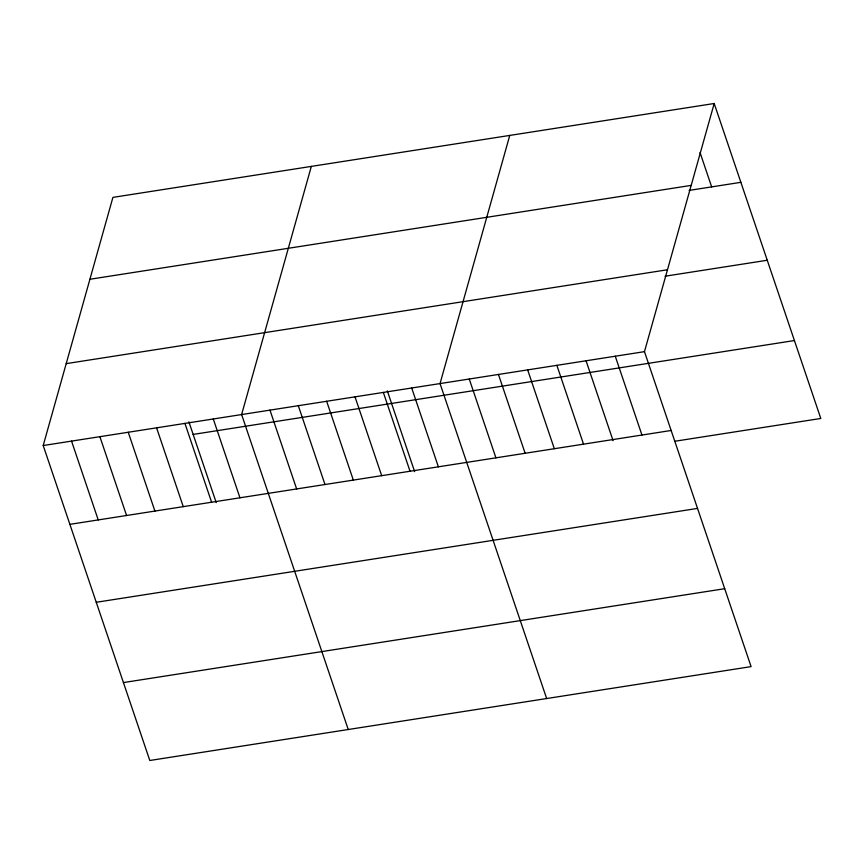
<?xml version="1.0" encoding="UTF-8"?>
<svg xmlns="http://www.w3.org/2000/svg" width="864" height="864" viewBox="0 0 864 864"><rect width="100%" height="100%" fill="white"/><g stroke="black" fill="none" stroke-linecap="round" stroke-linejoin="round"><path stroke-width="1.3" d="M714.193 103.507L644.468 351.659L751.086 666.619L149.807 760.493L43.2 445.532L112.914 197.381L714.193 103.507L820.8 418.468L674.773 441.266M311.332 166.396L241.618 414.547L348.235 729.518M509.76 135.421L440.035 383.573L546.653 698.533M89.91 279.266L691.178 185.393M689.094 190.415L740.869 182.326M66.204 363.636L667.483 269.762M665.032 276.221L767.243 260.258M43.2 445.532L644.468 351.659M193.147 434.419L794.426 340.546M69.876 524.351L671.155 430.477M96.26 602.284L697.529 508.41M123.433 682.571L724.712 588.697M700.045 152.561L711.666 186.894M615.265 356.216L641.952 435.035M586.062 360.774L613.073 440.651M556.859 365.332L583.535 444.161M527.656 369.889L554.332 448.718M498.452 374.447L525.128 453.276M469.249 379.015L495.925 457.834M411.696 388.001L438.372 466.819M387.32 390.895L414.644 471.625M383.346 392.418L410.033 471.247M355.007 396.846L381.683 475.675M326.657 401.274L353.333 480.092M298.307 405.702L324.994 484.52M269.968 410.119L296.644 488.948M213.278 418.975L239.954 497.794M188.903 421.87L216.227 502.61M184.928 423.403L211.604 502.222M156.578 427.82L183.265 506.65M128.239 432.248L154.915 511.078M99.889 436.676L126.576 515.506M71.55 441.104L98.226 519.923"/></g></svg>
